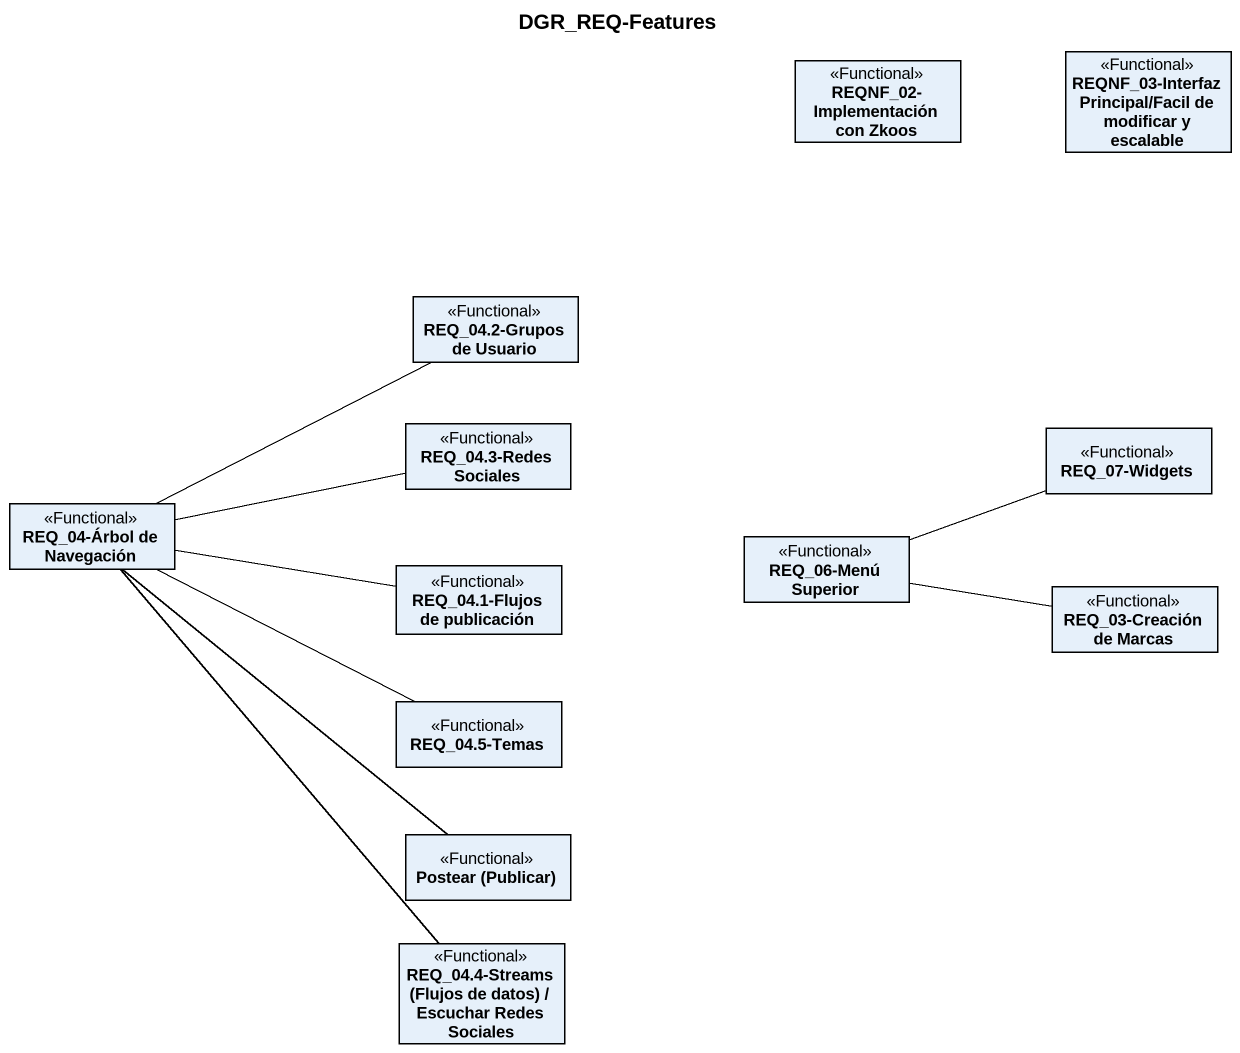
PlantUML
@startuml
title DGR_REQ-Features
hide circle
hide empty members
class "REQNF_03-Interfaz Principal/Facil de modificar y escalable" as REQNF_03_Interfaz_Principal <<Functional>>
class "REQNF_02- Implementación con Zkoos" as REQNF_02_Implementación_con <<Functional>>
class "REQ_04.2-Grupos de Usuario" as REQ_04_2_Grupos_de_Usuario <<Functional>>
class "REQ_04.3-Redes Sociales" as REQ_04_3_Redes_Sociales <<Functional>>
class "REQ_07-Widgets" as REQ_07_Widgets <<Functional>>
class "REQ_04-Árbol de Navegación" as REQ_04_Árbol_de_Navegación <<Functional>>
class "REQ_04.1-Flujos de publicación" as REQ_04_1_Flujos_de <<Functional>>
class "REQ_06-Menú Superior" as REQ_06_Menú_Superior <<Functional>>
class "REQ_03-Creación de Marcas" as REQ_03_Creación_de_Marcas <<Functional>>
class "REQ_04.5-Temas" as REQ_04_5_Temas <<Functional>>
class "Postear (Publicar)" as Postear_Publicar <<Functional>>
class "REQ_04.4-Streams (Flujos de datos) / Escuchar Redes Sociales" as REQ_04_4_Streams_Flujos_de <<Functional>>
REQ_04_2_Grupos_de_Usuario -left- REQ_04_Árbol_de_Navegación
REQ_04_3_Redes_Sociales -left- REQ_04_Árbol_de_Navegación
REQ_04_1_Flujos_de -left- REQ_04_Árbol_de_Navegación
REQ_06_Menú_Superior -right- REQ_07_Widgets
REQ_06_Menú_Superior -right- REQ_03_Creación_de_Marcas
REQ_04_5_Temas -left- REQ_04_Árbol_de_Navegación
Postear_Publicar -up- REQ_04_Árbol_de_Navegación
REQ_04_4_Streams_Flujos_de -up- REQ_04_Árbol_de_Navegación
@enduml
